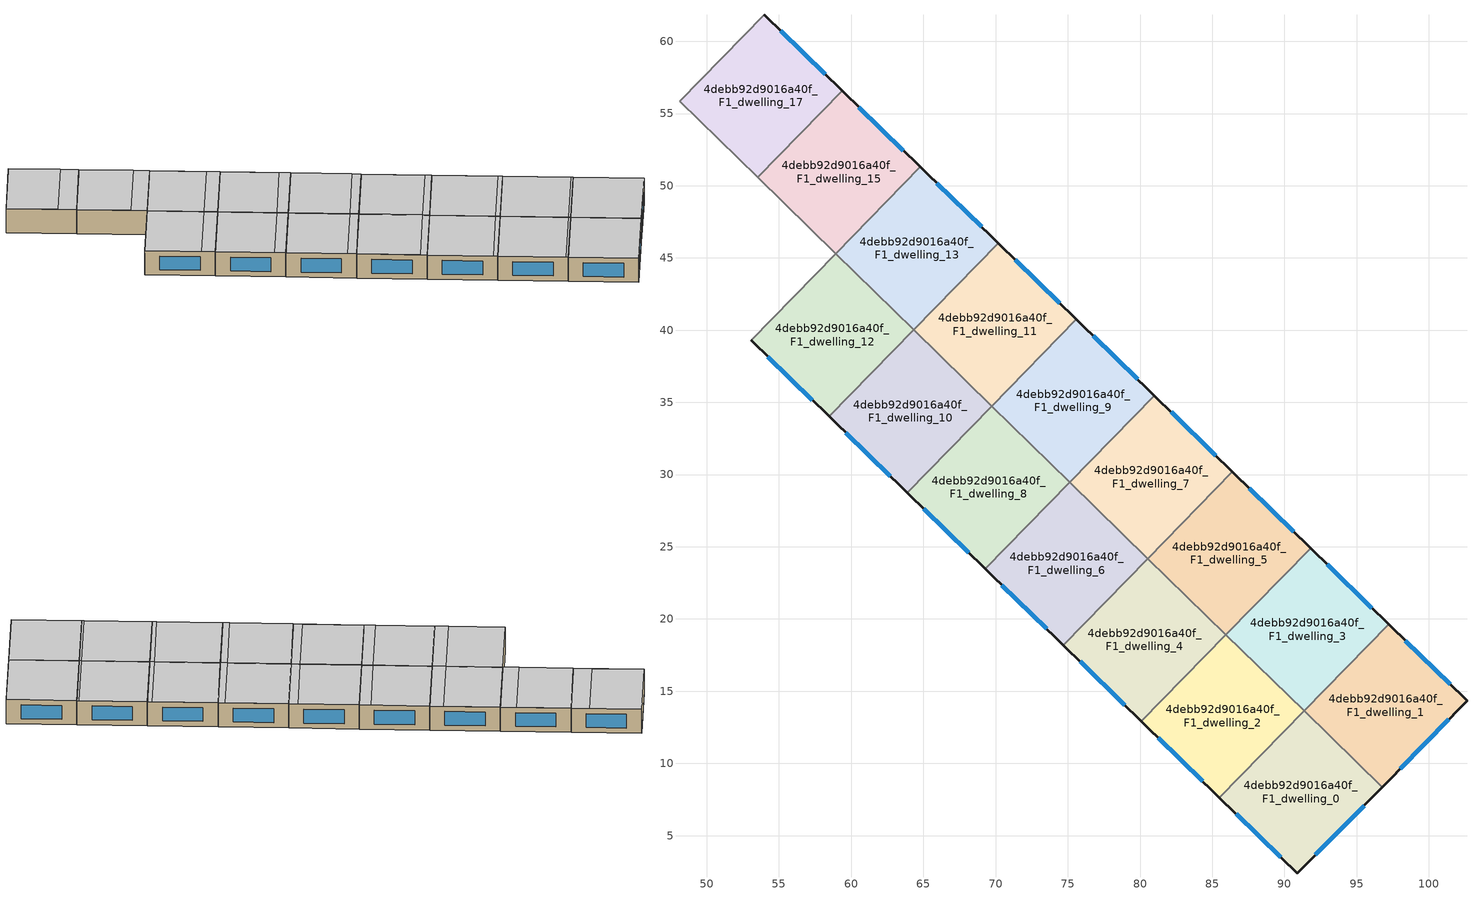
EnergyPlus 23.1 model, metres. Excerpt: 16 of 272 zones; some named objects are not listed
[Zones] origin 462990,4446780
4debb92d9016a40f_F1_dwelling_0
 floor to 4debb92d9016a40f_F0_dwelling_0 (EU_floor_Construction): 96.78,8.37 90.88,2.38 85.5,7.63 91.36,13.63 91.37,13.64 z3
 wall outside (EU_wall_Construction): 85.5,7.63 90.88,2.38 96.78,8.37 z3:6
 wall to 4debb92d9016a40f_F1_dwelling_2 (EU_wall_Construction): 91.36,13.63 85.5,7.63 z3:6
 wall to 4debb92d9016a40f_F1_dwelling_1 (EU_wall_Construction): 96.78,8.37 91.37,13.64 z3:6
 wall to 4debb92d9016a40f_F1_dwelling_3 (EU_wall_Construction): 91.37,13.64 91.36,13.63 z3:6
 window (EU_Window_Construction): 92.15,3.66 95.51,7.08 / 86.65,6.51 89.73,3.5 z3.64:5.36
 ceiling to 4debb92d9016a40f_F2_dwelling_0 (EU_floor_Construction): 90.88,2.38 96.78,8.37 91.37,13.64 91.36,13.63 85.5,7.63 z6
4debb92d9016a40f_F1_dwelling_1
 floor to 4debb92d9016a40f_F0_dwelling_1 (EU_floor_Construction): 102.64,14.33 96.78,8.37 91.37,13.64 97.21,19.63 z3
 wall outside (EU_wall_Construction): 96.78,8.37 102.64,14.33 97.21,19.63 z3:6
 wall to 4debb92d9016a40f_F1_dwelling_3 (EU_wall_Construction): 97.21,19.63 91.37,13.64 z3:6
 window (EU_Window_Construction): 98.03,9.64 101.39,13.05 / 101.48,15.46 98.38,18.49 z3.64:5.36
 ceiling to 4debb92d9016a40f_F2_dwelling_1 (EU_floor_Construction): 96.78,8.37 102.64,14.33 97.21,19.63 91.37,13.64 z6
4debb92d9016a40f_F1_dwelling_10
 floor to 4debb92d9016a40f_F0_dwelling_10 (EU_floor_Construction): 69.73,34.74 63.88,28.75 58.47,34.03 64.33,40.02 z3
 wall outside (EU_wall_Construction): 58.47,34.03 63.88,28.75 z3:6
 wall to 4debb92d9016a40f_F1_dwelling_12 (EU_wall_Construction): 64.33,40.02 58.47,34.03 z3:6
 wall to 4debb92d9016a40f_F1_dwelling_11 (EU_wall_Construction): 69.73,34.74 64.33,40.02 z3:6
 wall to 4debb92d9016a40f_F1_dwelling_8 (EU_wall_Construction): 63.88,28.75 69.73,34.74 z3:6
 window (EU_Window_Construction): 59.63,32.89 62.72,29.88 z3.64:5.36
 ceiling to 4debb92d9016a40f_F2_dwelling_10 (EU_floor_Construction): 62.98,29.63 68.83,35.62 64.33,40.02 58.47,34.03 z6
 ceiling adiabatic (EU_roof_Construction): 63.88,28.75 69.73,34.74 68.83,35.62 62.98,29.63 z6
4debb92d9016a40f_F1_dwelling_11
 floor to 4debb92d9016a40f_F0_dwelling_11 (EU_floor_Construction): 75.59,40.74 69.73,34.74 64.33,40.02 70.19,46.02 z3
 wall outside (EU_wall_Construction): 75.59,40.74 70.19,46.02 z3:6
 wall to 4debb92d9016a40f_F1_dwelling_13 (EU_wall_Construction): 70.19,46.02 64.33,40.02 z3:6
 wall to 4debb92d9016a40f_F1_dwelling_9 (EU_wall_Construction): 69.73,34.74 75.59,40.74 z3:6
 window (EU_Window_Construction): 74.43,41.87 71.34,44.89 z3.64:5.36
 ceiling to 4debb92d9016a40f_F2_dwelling_11 (EU_floor_Construction): 68.84,35.62 74.69,41.62 70.19,46.02 64.33,40.02 z6
 ceiling to 4debb92d9016a40f_F2_dwelling_9 (EU_floor_Construction): 69.74,34.74 75.59,40.74 74.69,41.62 68.84,35.62 z6
4debb92d9016a40f_F1_dwelling_12
 floor to 4debb92d9016a40f_F0_dwelling_12 (EU_floor_Construction): 64.33,40.02 58.47,34.03 53.07,39.3 58.92,45.3 z3
 wall outside (EU_wall_Construction): 53.07,39.3 58.47,34.03 z3:6
 wall to 4debb92d9016a40f_F1_dwelling_14 (EU_wall_Construction): 58.92,45.3 53.07,39.3 z3:6
 wall to 4debb92d9016a40f_F1_dwelling_13 (EU_wall_Construction): 64.33,40.02 58.92,45.3 z3:6
 window (EU_Window_Construction): 54.23,38.17 57.32,35.16 z3.64:5.36
 ceiling to 4debb92d9016a40f_F2_dwelling_12 (EU_floor_Construction): 57.39,35.08 63.25,41.08 58.92,45.3 53.07,39.3 z6
 ceiling to 4debb92d9016a40f_F2_dwelling_10 (EU_floor_Construction): 58.47,34.03 64.33,40.02 63.25,41.08 57.39,35.08 z6
4debb92d9016a40f_F1_dwelling_13
 floor to 4debb92d9016a40f_F0_dwelling_13 (EU_floor_Construction): 70.19,46.02 64.33,40.02 58.92,45.3 64.78,51.3 z3
 wall outside (EU_wall_Construction): 70.19,46.02 64.78,51.3 z3:6
 wall to 4debb92d9016a40f_F1_dwelling_15 (EU_wall_Construction): 64.78,51.3 58.92,45.3 z3:6
 window (EU_Window_Construction): 69.03,47.15 65.94,50.17 z3.64:5.36
 ceiling to 4debb92d9016a40f_F2_dwelling_13 (EU_floor_Construction): 63.25,41.08 69.1,47.08 64.78,51.3 58.92,45.3 z6
 ceiling to 4debb92d9016a40f_F2_dwelling_11 (EU_floor_Construction): 64.33,40.02 70.19,46.02 69.1,47.08 63.25,41.08 z6
4debb92d9016a40f_F1_dwelling_15
 floor to 4debb92d9016a40f_F0_dwelling_15 (EU_floor_Construction): 64.78,51.3 58.92,45.3 53.52,50.58 59.38,56.58 z3
 wall outside (EU_wall_Construction): 64.78,51.3 59.38,56.58 z3:6
 wall to 4debb92d9016a40f_F1_dwelling_17 (EU_wall_Construction): 59.38,56.58 53.52,50.58 z3:6
 wall to 4debb92d9016a40f_F1_dwelling_14 (EU_wall_Construction): 53.52,50.58 58.92,45.3 z3:6
 window (EU_Window_Construction): 63.62,52.43 60.53,55.45 z3.64:5.36
 ceiling to 4debb92d9016a40f_F2_dwelling_15 (EU_floor_Construction): 57.66,46.53 63.52,52.53 59.38,56.58 53.52,50.58 z6
 ceiling to 4debb92d9016a40f_F2_dwelling_13 (EU_floor_Construction): 58.92,45.3 64.78,51.3 63.52,52.53 57.66,46.53 z6
4debb92d9016a40f_F1_dwelling_17
 floor to 4debb92d9016a40f_F0_dwelling_17 (EU_floor_Construction): 59.38,56.58 53.52,50.58 48.11,55.86 53.97,61.86 z3
 wall outside (EU_wall_Construction): 59.38,56.58 53.97,61.86 z3:6
 wall to 4debb92d9016a40f_F1_dwelling_19 (EU_wall_Construction): 53.97,61.86 48.11,55.86 z3:6
 wall to 4debb92d9016a40f_F1_dwelling_16 (EU_wall_Construction): 48.11,55.86 53.52,50.58 z3:6
 window (EU_Window_Construction): 58.22,57.71 55.13,60.72 z3.64:5.36
 ceiling to 4debb92d9016a40f_F2_dwelling_17 (EU_floor_Construction): 52.08,51.99 57.93,57.98 53.97,61.85 48.11,55.86 z6
 ceiling to 4debb92d9016a40f_F2_dwelling_15 (EU_floor_Construction): 53.52,50.58 59.38,56.58 57.93,57.98 52.08,51.99 z6
4debb92d9016a40f_F1_dwelling_2
 floor to 4debb92d9016a40f_F0_dwelling_2 (EU_floor_Construction): 91.36,13.63 85.5,7.63 80.09,12.91 85.95,18.91 z3
 wall outside (EU_wall_Construction): 80.09,12.91 85.5,7.63 z3:6
 wall to 4debb92d9016a40f_F1_dwelling_4 (EU_wall_Construction): 85.95,18.91 80.09,12.91 z3:6
 wall to 4debb92d9016a40f_F1_dwelling_3 (EU_wall_Construction): 91.36,13.63 85.95,18.91 z3:6
 window (EU_Window_Construction): 81.25,11.78 84.34,8.76 z3.64:5.36
 ceiling adiabatic (EU_roof_Construction): 85.32,7.81 91.18,13.81 85.95,18.91 80.09,12.91 z6
 ceiling to 4debb92d9016a40f_F2_dwelling_0 (EU_floor_Construction): 85.5,7.63 91.36,13.63 91.18,13.81 85.32,7.81 z6
4debb92d9016a40f_F1_dwelling_3
 floor to 4debb92d9016a40f_F0_dwelling_3 (EU_floor_Construction): 97.21,19.63 91.36,13.63 85.95,18.91 91.81,24.91 z3
 wall outside (EU_wall_Construction): 97.21,19.63 91.81,24.91 z3:6
 wall to 4debb92d9016a40f_F1_dwelling_5 (EU_wall_Construction): 91.81,24.91 85.95,18.91 z3:6
 window (EU_Window_Construction): 96.06,20.76 92.97,23.78 z3.64:5.36
 ceiling adiabatic (EU_roof_Construction): 91.18,13.81 97.03,19.8 91.81,24.91 85.95,18.91 z6
 ceiling to 4debb92d9016a40f_F2_dwelling_1 (EU_floor_Construction): 91.37,13.64 97.21,19.63 97.03,19.8 91.19,13.82 z6
 ceiling to 4debb92d9016a40f_F2_dwelling_3 (EU_floor_Construction): 91.18,13.81 97.03,19.8 91.81,24.91 85.95,18.91 z6
4debb92d9016a40f_F1_dwelling_4
 floor to 4debb92d9016a40f_F0_dwelling_4 (EU_floor_Construction): 85.95,18.91 80.09,12.91 74.69,18.19 80.55,24.19 z3
 wall outside (EU_wall_Construction): 74.69,18.19 80.09,12.91 z3:6
 wall to 4debb92d9016a40f_F1_dwelling_6 (EU_wall_Construction): 80.55,24.19 74.69,18.19 z3:6
 wall to 4debb92d9016a40f_F1_dwelling_5 (EU_wall_Construction): 85.95,18.91 80.55,24.19 z3:6
 window (EU_Window_Construction): 75.85,17.06 78.94,14.04 z3.64:5.36
 ceiling to 4debb92d9016a40f_F2_dwelling_4 (EU_floor_Construction): 79.74,13.26 85.59,19.26 80.55,24.19 74.69,18.19 z6
 ceiling to 4debb92d9016a40f_F2_dwelling_2 (EU_floor_Construction): 80.09,12.91 85.95,18.91 85.59,19.26 79.74,13.26 z6
4debb92d9016a40f_F1_dwelling_5
 floor to 4debb92d9016a40f_F0_dwelling_5 (EU_floor_Construction): 91.81,24.91 85.95,18.91 80.55,24.19 86.4,30.18 z3
 wall outside (EU_wall_Construction): 91.81,24.91 86.4,30.18 z3:6
 wall to 4debb92d9016a40f_F1_dwelling_7 (EU_wall_Construction): 86.4,30.18 80.55,24.19 z3:6
 window (EU_Window_Construction): 90.65,26.04 87.56,29.05 z3.64:5.36
 ceiling to 4debb92d9016a40f_F2_dwelling_5 (EU_floor_Construction): 85.59,19.26 91.45,25.26 86.4,30.18 80.55,24.19 z6
 ceiling adiabatic (EU_roof_Construction): 85.59,19.26 91.45,25.26 86.4,30.18 80.55,24.19 z6
 ceiling to 4debb92d9016a40f_F2_dwelling_3 (EU_floor_Construction): 85.95,18.91 91.81,24.91 91.45,25.26 85.59,19.26 z6
4debb92d9016a40f_F1_dwelling_6
 floor to 4debb92d9016a40f_F0_dwelling_6 (EU_floor_Construction): 80.55,24.19 74.69,18.19 69.28,23.47 75.14,29.47 z3
 wall outside (EU_wall_Construction): 69.28,23.47 74.69,18.19 z3:6
 wall to 4debb92d9016a40f_F1_dwelling_8 (EU_wall_Construction): 75.14,29.47 69.28,23.47 z3:6
 wall to 4debb92d9016a40f_F1_dwelling_7 (EU_wall_Construction): 80.55,24.19 75.14,29.47 z3:6
 window (EU_Window_Construction): 70.44,22.34 73.53,19.32 z3.64:5.36
 ceiling to 4debb92d9016a40f_F2_dwelling_6 (EU_floor_Construction): 74.15,18.72 80.01,24.72 75.14,29.47 69.28,23.47 z6
 ceiling to 4debb92d9016a40f_F2_dwelling_4 (EU_floor_Construction): 74.69,18.19 80.55,24.19 80.01,24.72 74.15,18.72 z6
4debb92d9016a40f_F1_dwelling_7
 floor to 4debb92d9016a40f_F0_dwelling_7 (EU_floor_Construction): 86.4,30.18 80.55,24.19 75.14,29.47 81,35.46 z3
 wall outside (EU_wall_Construction): 86.4,30.18 81,35.46 z3:6
 wall to 4debb92d9016a40f_F1_dwelling_9 (EU_wall_Construction): 81,35.46 75.14,29.47 z3:6
 window (EU_Window_Construction): 85.25,31.32 82.16,34.33 z3.64:5.36
 ceiling to 4debb92d9016a40f_F2_dwelling_7 (EU_floor_Construction): 80.01,24.72 85.86,30.71 81,35.46 75.14,29.47 z6
 ceiling to 4debb92d9016a40f_F2_dwelling_5 (EU_floor_Construction): 80.55,24.19 86.4,30.18 85.86,30.71 80.01,24.72 z6
4debb92d9016a40f_F1_dwelling_8
 floor to 4debb92d9016a40f_F0_dwelling_8 (EU_floor_Construction): 75.14,29.47 69.28,23.47 63.88,28.75 69.73,34.74 z3
 wall outside (EU_wall_Construction): 63.88,28.75 69.28,23.47 z3:6
 wall to 4debb92d9016a40f_F1_dwelling_9 (EU_wall_Construction): 75.14,29.47 69.73,34.74 z3:6
 window (EU_Window_Construction): 65.04,27.62 68.13,24.6 z3.64:5.36
 ceiling adiabatic (EU_roof_Construction): 68.56,24.17 74.42,30.17 69.73,34.74 63.88,28.75 z6
 ceiling to 4debb92d9016a40f_F2_dwelling_6 (EU_floor_Construction): 69.28,23.47 75.14,29.47 74.42,30.17 68.56,24.17 z6
4debb92d9016a40f_F1_dwelling_9
 floor to 4debb92d9016a40f_F0_dwelling_9 (EU_floor_Construction): 81,35.46 75.14,29.47 69.73,34.74 75.59,40.74 z3
 wall outside (EU_wall_Construction): 81,35.46 75.59,40.74 z3:6
 window (EU_Window_Construction): 79.84,36.59 76.75,39.61 z3.64:5.36
 ceiling to 4debb92d9016a40f_F2_dwelling_9 (EU_floor_Construction): 74.42,30.17 80.28,36.17 75.59,40.74 69.74,34.74 z6
 ceiling to 4debb92d9016a40f_F2_dwelling_7 (EU_floor_Construction): 75.14,29.47 81,35.46 80.28,36.17 74.42,30.17 z6
[Building]
EU S2 Campaign: North Axis=0; Terrain=City; Solar Distribution=FullExterior
[Site:Location]
Yerevan-Zvartnots.Intl.AP: Latitude=40.15; Longitude=44.383; Time Zone=4; Elevation=854
[SizingPeriod:WeatherFileDays]
AnnualSizingPeriod: Begin Month=1; Begin Day of Month=1; End Month=12; End Day of Month=31; Day of Week for Start Day=Monday; Use Weather File Daylight Saving Period=No; Use Weather File Rain and Snow Indicators=No
[MATERIAL]
EU_InternalMass_Material: Roughness=MediumRough; Thickness=0.1; Conductivity=1; Density=1800; Specific Heat=900; Thermal Absorptance=0.9; Solar Absorptance=0.7; Visible Absorptance=0.7
[MATERIAL:NOMASS] Roughness=MediumRough; Thermal Absorptance=0.9; Solar Absorptance=0.7; Visible Absorptance=0.7
Name | Thermal Resistance
EU_wall_NoMass | 1.05043
EU_roof_NoMass | 1.45357
EU_floor_NoMass | 0.478065
[WINDOWMATERIAL:SIMPLEGLAZINGSYSTEM]
EU_Window_SimpleGlazing: UFactor=2.5566; Solar Heat Gain Coefficient=0.75; Visible Transmittance=0.75
[CONSTRUCTION]
EU_wall_Construction: EU_wall_NoMass
EU_roof_Construction: EU_roof_NoMass
EU_floor_Construction: EU_floor_NoMass
EU_Window_Construction: EU_Window_SimpleGlazing
EU_InternalMass_Construction: EU_InternalMass_Material
[ZONE] Type=1; Multiplier=1; Ceiling Height=autocalculate; Floor Area=autocalculate; Part of Total Floor Area=Yes
Name | Volume
4debb92d9016a40f_F1_dwelling_0; 4debb92d9016a40f_F1_dwelling_11 | 189.997
4debb92d9016a40f_F1_dwelling_1; 4debb92d9016a40f_F1_dwelling_12 | 190
4debb92d9016a40f_F1_dwelling_10 | 189.965
4debb92d9016a40f_F1_dwelling_13; 4debb92d9016a40f_F1_dwelling_6; 4debb92d9016a40f_F1_dwelling_7 | 190.016
4debb92d9016a40f_F1_dwelling_15; 4debb92d9016a40f_F1_dwelling_2; 4debb92d9016a40f_F1_dwelling_3; 4debb92d9016a40f_F1_dwelling_8 | 189.999
4debb92d9016a40f_F1_dwelling_17 | 189.998
4debb92d9016a40f_F1_dwelling_4; 4debb92d9016a40f_F1_dwelling_5 | 189.981
4debb92d9016a40f_F1_dwelling_9 | 190.015
[INTERNALMASS] Construction=EU_InternalMass_Construction
Name | Zone or ZoneList | Surface Area
4debb92d9016a40f_F1_dwelling_0_EU_InternalMass | 4debb92d9016a40f_F1_dwelling_0 | 63.3356
4debb92d9016a40f_F1_dwelling_1_EU_InternalMass | 4debb92d9016a40f_F1_dwelling_1 | 63.334
4debb92d9016a40f_F1_dwelling_2_EU_InternalMass | 4debb92d9016a40f_F1_dwelling_2 | 63.3317
4debb92d9016a40f_F1_dwelling_3_EU_InternalMass | 4debb92d9016a40f_F1_dwelling_3 | 63.3328
4debb92d9016a40f_F1_dwelling_4_EU_InternalMass | 4debb92d9016a40f_F1_dwelling_4 | 63.3284
4debb92d9016a40f_F1_dwelling_5_EU_InternalMass | 4debb92d9016a40f_F1_dwelling_5 | 63.3312
4debb92d9016a40f_F1_dwelling_6_EU_InternalMass | 4debb92d9016a40f_F1_dwelling_6 | 63.3387
4debb92d9016a40f_F1_dwelling_7_EU_InternalMass | 4debb92d9016a40f_F1_dwelling_7 | 63.336
4debb92d9016a40f_F1_dwelling_8_EU_InternalMass | 4debb92d9016a40f_F1_dwelling_8 | 63.3331
4debb92d9016a40f_F1_dwelling_9_EU_InternalMass | 4debb92d9016a40f_F1_dwelling_9 | 63.3384
4debb92d9016a40f_F1_dwelling_10_EU_InternalMass | 4debb92d9016a40f_F1_dwelling_10 | 63.3231
4debb92d9016a40f_F1_dwelling_11_EU_InternalMass | 4debb92d9016a40f_F1_dwelling_11 | 63.3311
4debb92d9016a40f_F1_dwelling_12_EU_InternalMass | 4debb92d9016a40f_F1_dwelling_12 | 63.3334
4debb92d9016a40f_F1_dwelling_13_EU_InternalMass | 4debb92d9016a40f_F1_dwelling_13 | 63.3387
4debb92d9016a40f_F1_dwelling_15_EU_InternalMass | 4debb92d9016a40f_F1_dwelling_15 | 63.3344
4debb92d9016a40f_F1_dwelling_17_EU_InternalMass | 4debb92d9016a40f_F1_dwelling_17 | 63.3315
[OTHEREQUIPMENT] Fuel Type=Electricity; Design Level Calculation Method=Watts/Area; Power per Zone Floor Area=1; Fraction Latent=0; Fraction Radiant=0; Fraction Lost=0; Carbon Dioxide Generation Rate=0; EndUse Subcategory=EU_Step8_InternalGains
Name | Zone or ZoneList or Space or SpaceList | Schedule
EU_Step8_InternalGain_4debb92d9016a40f_F1_dwelling_0_f000 | 4debb92d9016a40f_F1_dwelling_0 | EU_Step8_GainSchedule_4debb92d9016a40f_F1_dwelling_0_f000
EU_Step8_InternalGain_4debb92d9016a40f_F1_dwelling_1_f000 | 4debb92d9016a40f_F1_dwelling_1 | EU_Step8_GainSchedule_4debb92d9016a40f_F1_dwelling_1_f000
EU_Step8_InternalGain_4debb92d9016a40f_F1_dwelling_2_f000 | 4debb92d9016a40f_F1_dwelling_2 | EU_Step8_GainSchedule_4debb92d9016a40f_F1_dwelling_2_f000
EU_Step8_InternalGain_4debb92d9016a40f_F1_dwelling_3_f000 | 4debb92d9016a40f_F1_dwelling_3 | EU_Step8_GainSchedule_4debb92d9016a40f_F1_dwelling_3_f000
EU_Step8_InternalGain_4debb92d9016a40f_F1_dwelling_4_f000 | 4debb92d9016a40f_F1_dwelling_4 | EU_Step8_GainSchedule_4debb92d9016a40f_F1_dwelling_4_f000
EU_Step8_InternalGain_4debb92d9016a40f_F1_dwelling_5_f000 | 4debb92d9016a40f_F1_dwelling_5 | EU_Step8_GainSchedule_4debb92d9016a40f_F1_dwelling_5_f000
EU_Step8_InternalGain_4debb92d9016a40f_F1_dwelling_6_f000 | 4debb92d9016a40f_F1_dwelling_6 | EU_Step8_GainSchedule_4debb92d9016a40f_F1_dwelling_6_f000
EU_Step8_InternalGain_4debb92d9016a40f_F1_dwelling_7_f000 | 4debb92d9016a40f_F1_dwelling_7 | EU_Step8_GainSchedule_4debb92d9016a40f_F1_dwelling_7_f000
EU_Step8_InternalGain_4debb92d9016a40f_F1_dwelling_8_f000 | 4debb92d9016a40f_F1_dwelling_8 | EU_Step8_GainSchedule_4debb92d9016a40f_F1_dwelling_8_f000
EU_Step8_InternalGain_4debb92d9016a40f_F1_dwelling_9_f000 | 4debb92d9016a40f_F1_dwelling_9 | EU_Step8_GainSchedule_4debb92d9016a40f_F1_dwelling_9_f000
EU_Step8_InternalGain_4debb92d9016a40f_F1_dwelling_10_f000 | 4debb92d9016a40f_F1_dwelling_10 | EU_Step8_GainSchedule_4debb92d9016a40f_F1_dwelling_10_f000
EU_Step8_InternalGain_4debb92d9016a40f_F1_dwelling_11_f000 | 4debb92d9016a40f_F1_dwelling_11 | EU_Step8_GainSchedule_4debb92d9016a40f_F1_dwelling_11_f000
EU_Step8_InternalGain_4debb92d9016a40f_F1_dwelling_12_f000 | 4debb92d9016a40f_F1_dwelling_12 | EU_Step8_GainSchedule_4debb92d9016a40f_F1_dwelling_12_f000
EU_Step8_InternalGain_4debb92d9016a40f_F1_dwelling_13_f000 | 4debb92d9016a40f_F1_dwelling_13 | EU_Step8_GainSchedule_4debb92d9016a40f_F1_dwelling_13_f000
EU_Step8_InternalGain_4debb92d9016a40f_F1_dwelling_15_f000 | 4debb92d9016a40f_F1_dwelling_15 | EU_Step8_GainSchedule_4debb92d9016a40f_F1_dwelling_15_f000
EU_Step8_InternalGain_4debb92d9016a40f_F1_dwelling_17_f000 | 4debb92d9016a40f_F1_dwelling_17 | EU_Step8_GainSchedule_4debb92d9016a40f_F1_dwelling_17_f000
[ZONEVENTILATION:DESIGNFLOWRATE] Schedule=EU_AlwaysOn; Design Flow Rate Calculation Method=AirChanges/Hour; Air Changes per Hour=0.557805; Ventilation Type=Natural; Fan Pressure Rise=0; Fan Total Efficiency=1; Constant Term Coefficient=1; Temperature Term Coefficient=0; Velocity Term Coefficient=0; Velocity Squared Term Coefficient=0; Minimum Indoor Temperature=-100; Maximum Indoor Temperature=100; Delta Temperature=-100; Minimum Outdoor Temperature=-100; Maximum Outdoor Temperature=100; Maximum Wind Speed=40
Name | Zone or ZoneList or Space or SpaceList
EU_ConstantAir_4debb92d9016a40f_F1_dwelling_0 | 4debb92d9016a40f_F1_dwelling_0
EU_ConstantAir_4debb92d9016a40f_F1_dwelling_1 | 4debb92d9016a40f_F1_dwelling_1
EU_ConstantAir_4debb92d9016a40f_F1_dwelling_2 | 4debb92d9016a40f_F1_dwelling_2
EU_ConstantAir_4debb92d9016a40f_F1_dwelling_3 | 4debb92d9016a40f_F1_dwelling_3
EU_ConstantAir_4debb92d9016a40f_F1_dwelling_4 | 4debb92d9016a40f_F1_dwelling_4
EU_ConstantAir_4debb92d9016a40f_F1_dwelling_5 | 4debb92d9016a40f_F1_dwelling_5
EU_ConstantAir_4debb92d9016a40f_F1_dwelling_6 | 4debb92d9016a40f_F1_dwelling_6
EU_ConstantAir_4debb92d9016a40f_F1_dwelling_7 | 4debb92d9016a40f_F1_dwelling_7
EU_ConstantAir_4debb92d9016a40f_F1_dwelling_8 | 4debb92d9016a40f_F1_dwelling_8
EU_ConstantAir_4debb92d9016a40f_F1_dwelling_9 | 4debb92d9016a40f_F1_dwelling_9
EU_ConstantAir_4debb92d9016a40f_F1_dwelling_10 | 4debb92d9016a40f_F1_dwelling_10
EU_ConstantAir_4debb92d9016a40f_F1_dwelling_11 | 4debb92d9016a40f_F1_dwelling_11
EU_ConstantAir_4debb92d9016a40f_F1_dwelling_12 | 4debb92d9016a40f_F1_dwelling_12
EU_ConstantAir_4debb92d9016a40f_F1_dwelling_13 | 4debb92d9016a40f_F1_dwelling_13
EU_ConstantAir_4debb92d9016a40f_F1_dwelling_15 | 4debb92d9016a40f_F1_dwelling_15
EU_ConstantAir_4debb92d9016a40f_F1_dwelling_17 | 4debb92d9016a40f_F1_dwelling_17
[HVACTEMPLATE:ZONE:IDEALLOADSAIRSYSTEM] System Availability Schedule=EU_AlwaysOn; Maximum Heating Supply Air Temperature=50; Minimum Cooling Supply Air Temperature=13; Maximum Heating Supply Air Humidity Ratio=0.0156; Minimum Cooling Supply Air Humidity Ratio=0.0077; Heating Limit=NoLimit; Cooling Limit=NoLimit; Heating Availability Schedule=EU_AlwaysOn; Cooling Availability Schedule=EU_CoolingOff; Dehumidification Control Type=ConstantSensibleHeatRatio; Cooling Sensible Heat Ratio=0.7; Dehumidification Setpoint=60; Humidification Control Type=None; Humidification Setpoint=30; Outdoor Air Method=None; Outdoor Air Flow Rate per Person=0.00944; Outdoor Air Flow Rate per Zone Floor Area=0; Outdoor Air Flow Rate per Zone=0; Demand Controlled Ventilation Type=None; Outdoor Air Economizer Type=NoEconomizer; Heat Recovery Type=None; Sensible Heat Recovery Effectiveness=0.7; Latent Heat Recovery Effectiveness=0.65
Name | Template Thermostat
4debb92d9016a40f_F1_dwelling_0 | EU_HeatOnly_4debb92d9016a40f_F1_dwelling_0
4debb92d9016a40f_F1_dwelling_1 | EU_HeatOnly_4debb92d9016a40f_F1_dwelling_1
4debb92d9016a40f_F1_dwelling_2 | EU_HeatOnly_4debb92d9016a40f_F1_dwelling_2
4debb92d9016a40f_F1_dwelling_3 | EU_HeatOnly_4debb92d9016a40f_F1_dwelling_3
4debb92d9016a40f_F1_dwelling_4 | EU_HeatOnly_4debb92d9016a40f_F1_dwelling_4
4debb92d9016a40f_F1_dwelling_5 | EU_HeatOnly_4debb92d9016a40f_F1_dwelling_5
4debb92d9016a40f_F1_dwelling_6 | EU_HeatOnly_4debb92d9016a40f_F1_dwelling_6
4debb92d9016a40f_F1_dwelling_7 | EU_HeatOnly_4debb92d9016a40f_F1_dwelling_7
4debb92d9016a40f_F1_dwelling_8 | EU_HeatOnly_4debb92d9016a40f_F1_dwelling_8
4debb92d9016a40f_F1_dwelling_9 | EU_HeatOnly_4debb92d9016a40f_F1_dwelling_9
4debb92d9016a40f_F1_dwelling_10 | EU_HeatOnly_4debb92d9016a40f_F1_dwelling_10
4debb92d9016a40f_F1_dwelling_11 | EU_HeatOnly_4debb92d9016a40f_F1_dwelling_11
4debb92d9016a40f_F1_dwelling_12 | EU_HeatOnly_4debb92d9016a40f_F1_dwelling_12
4debb92d9016a40f_F1_dwelling_13 | EU_HeatOnly_4debb92d9016a40f_F1_dwelling_13
4debb92d9016a40f_F1_dwelling_15 | EU_HeatOnly_4debb92d9016a40f_F1_dwelling_15
4debb92d9016a40f_F1_dwelling_17 | EU_HeatOnly_4debb92d9016a40f_F1_dwelling_17
[SIZING:ZONE] Zone Cooling Design Supply Air Temperature Input Method=SupplyAirTemperature; Zone Cooling Design Supply Air Temperature=13; Zone Heating Design Supply Air Temperature Input Method=SupplyAirTemperature; Zone Heating Design Supply Air Temperature=50; Zone Cooling Design Supply Air Humidity Ratio=0.008; Zone Heating Design Supply Air Humidity Ratio=0.008; Cooling Design Air Flow Method=DesignDay; Cooling Design Air Flow Rate=0; Cooling Minimum Air Flow per Zone Floor Area=0.000762; Cooling Minimum Air Flow=0; Cooling Minimum Air Flow Fraction=0.2; Heating Design Air Flow Method=DesignDay; Heating Design Air Flow Rate=0; Heating Maximum Air Flow per Zone Floor Area=0.002032; Heating Maximum Air Flow=0.141576; Heating Maximum Air Flow Fraction=0.3; Account for Dedicated Outdoor Air System=No; Dedicated Outdoor Air System Control Strategy=NeutralSupplyAir; Dedicated Outdoor Air Low Setpoint Temperature for Design=autosize; Dedicated Outdoor Air High Setpoint Temperature for Design=autosize; Zone Load Sizing Method=Sensible Load Only No Latent Load; Zone Latent Cooling Design Supply Air Humidity Ratio Input Method=HumidityRatioDifference; Zone Cooling Design Supply Air Humidity Ratio Difference=0.005; Zone Latent Heating Design Supply Air Humidity Ratio Input Method=HumidityRatioDifference; Zone Humidification Design Supply Air Humidity Ratio Difference=0.005
4debb92d9016a40f_F1_dwelling_0; 4debb92d9016a40f_F1_dwelling_1; 4debb92d9016a40f_F1_dwelling_2; 4debb92d9016a40f_F1_dwelling_3; 4debb92d9016a40f_F1_dwelling_4; 4debb92d9016a40f_F1_dwelling_5; 4debb92d9016a40f_F1_dwelling_6; 4debb92d9016a40f_F1_dwelling_7; 4debb92d9016a40f_F1_dwelling_8; 4debb92d9016a40f_F1_dwelling_9; 4debb92d9016a40f_F1_dwelling_10; 4debb92d9016a40f_F1_dwelling_11; 4debb92d9016a40f_F1_dwelling_12; 4debb92d9016a40f_F1_dwelling_13; 4debb92d9016a40f_F1_dwelling_15; 4debb92d9016a40f_F1_dwelling_17
[SCHEDULE:CONSTANT]
Name | Hourly Value
EU_AlwaysOn | 1
EU_CoolingOff | 0
[SCHEDULE:FILE] Column Number=1; Rows to Skip at Top=0; Number of Hours of Data=8760; Column Separator=Comma; Interpolate to Timestep=No; Minutes per Item=60; Adjust Schedule for Daylight Savings=Yes
Name | File
EU_Step8_GainSchedule_4debb92d9016a40f_F1_dwelling_0_f000 | ../../schedules/4debb92d9016a40f/4debb92d9016a40f_F1_dwelling_0_f000_gain.csv
EU_Step8_GainSchedule_4debb92d9016a40f_F1_dwelling_1_f000 | ../../schedules/4debb92d9016a40f/4debb92d9016a40f_F1_dwelling_1_f000_gain.csv
EU_Step8_GainSchedule_4debb92d9016a40f_F1_dwelling_2_f000 | ../../schedules/4debb92d9016a40f/4debb92d9016a40f_F1_dwelling_2_f000_gain.csv
EU_Step8_GainSchedule_4debb92d9016a40f_F1_dwelling_3_f000 | ../../schedules/4debb92d9016a40f/4debb92d9016a40f_F1_dwelling_3_f000_gain.csv
EU_Step8_GainSchedule_4debb92d9016a40f_F1_dwelling_4_f000 | ../../schedules/4debb92d9016a40f/4debb92d9016a40f_F1_dwelling_4_f000_gain.csv
EU_Step8_GainSchedule_4debb92d9016a40f_F1_dwelling_5_f000 | ../../schedules/4debb92d9016a40f/4debb92d9016a40f_F1_dwelling_5_f000_gain.csv
EU_Step8_GainSchedule_4debb92d9016a40f_F1_dwelling_6_f000 | ../../schedules/4debb92d9016a40f/4debb92d9016a40f_F1_dwelling_6_f000_gain.csv
EU_Step8_GainSchedule_4debb92d9016a40f_F1_dwelling_7_f000 | ../../schedules/4debb92d9016a40f/4debb92d9016a40f_F1_dwelling_7_f000_gain.csv
EU_Step8_GainSchedule_4debb92d9016a40f_F1_dwelling_8_f000 | ../../schedules/4debb92d9016a40f/4debb92d9016a40f_F1_dwelling_8_f000_gain.csv
EU_Step8_GainSchedule_4debb92d9016a40f_F1_dwelling_9_f000 | ../../schedules/4debb92d9016a40f/4debb92d9016a40f_F1_dwelling_9_f000_gain.csv
EU_Step8_GainSchedule_4debb92d9016a40f_F1_dwelling_10_f000 | ../../schedules/4debb92d9016a40f/4debb92d9016a40f_F1_dwelling_10_f000_gain.csv
EU_Step8_GainSchedule_4debb92d9016a40f_F1_dwelling_11_f000 | ../../schedules/4debb92d9016a40f/4debb92d9016a40f_F1_dwelling_11_f000_gain.csv
EU_Step8_GainSchedule_4debb92d9016a40f_F1_dwelling_12_f000 | ../../schedules/4debb92d9016a40f/4debb92d9016a40f_F1_dwelling_12_f000_gain.csv
EU_Step8_GainSchedule_4debb92d9016a40f_F1_dwelling_13_f000 | ../../schedules/4debb92d9016a40f/4debb92d9016a40f_F1_dwelling_13_f000_gain.csv
EU_Step8_GainSchedule_4debb92d9016a40f_F1_dwelling_15_f000 | ../../schedules/4debb92d9016a40f/4debb92d9016a40f_F1_dwelling_15_f000_gain.csv
EU_Step8_GainSchedule_4debb92d9016a40f_F1_dwelling_17_f000 | ../../schedules/4debb92d9016a40f/4debb92d9016a40f_F1_dwelling_17_f000_gain.csv
